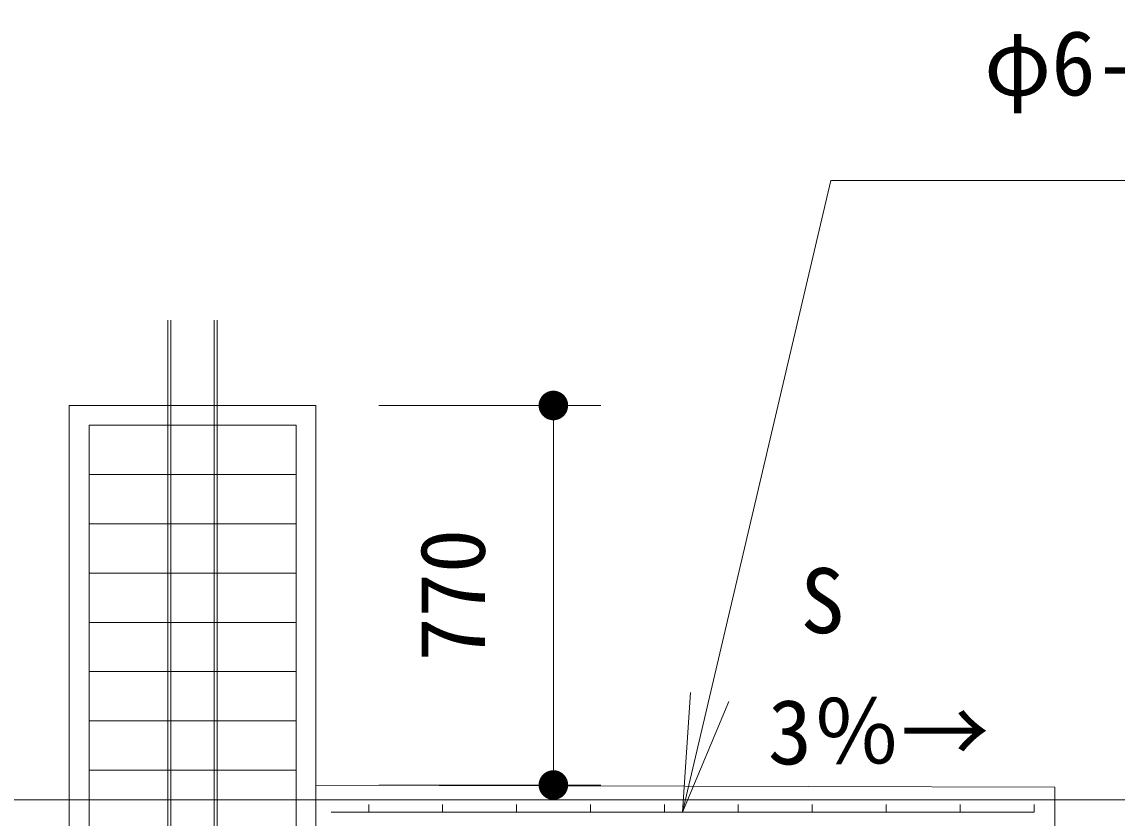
# Model space of a CAD drawing. Units: millimetres at full size; details may follow other scales. Extents: x 0 to 42000, y 0 to 29700.
# Drawn here: x 23234 to 25456, y 7615 to 9230 of the extents above; entities that cross this region are included whole.
import ezdxf
from ezdxf.enums import TextEntityAlignment as Align

# ---------------------------------------------------------------- set-up
doc = ezdxf.new("R2010")
doc.units = ezdxf.units.MM
doc.header["$LTSCALE"] = 100
for name, color, linetype, lineweight in [('D-STR', 1, 'Continuous', 13), ('D-STR-DIM', 7, 'Continuous', 13), ('D-STR-HTXT', 7, 'Continuous', 13), ('D-STR-TXT', 7, 'Continuous', 13)]:
    doc.layers.add(name, color=color, linetype=linetype, lineweight=lineweight)
doc.styles.add('ＭＳ ゴシック', font='')
doc.styles.get('ＭＳ ゴシック').set_extended_font_data('MS Gothic')

# ---------------------------------------------------------------- blocks, each defined once
blk = doc.blocks.new('open_arrow')
at = {"color": 0, "linetype": 'Continuous', "lineweight": -2}
blk.add_lwpolyline([(7.5, 1.25), (0, 0), (7.5, -1.25)], dxfattribs=at)
blk = doc.blocks.new('filled_dot')
at = {"color": 0, "linetype": 'Continuous', "lineweight": -2, "const_width": 1.25}
blk.add_lwpolyline([(-0.625, 0, 1), (0.625, 0, 1)], format="xyb", close=True, dxfattribs=at)

msp = doc.modelspace()

# ---------------------------------------------------------------- linework, layer by layer
at = {"layer": 'D-STR'}
for p, q in [((23529.7, 7350.7), (23529.7, 8625)), ((23535.7, 7350.7), (23535.7, 8625)), ((23623.7, 7350.7), (23623.7, 8625)), ((23629.7, 7350.7), (23629.7, 8625)), ((23329.7, 8451.7), (23829.7, 8451.7)), ((23329.7, 8451.7), (23329.7, 6901.7)), ((23829.7, 8451.7), (23829.7, 8401.7)), ((23829.7, 8451.7), (23829.7, 7301.7)), ((23369.7, 8411.7), (23789.7, 8411.7)), ((23369.7, 8411.7), (23369.7, 6986.6)), ((23789.7, 8411.7), (23789.7, 6986.6)), ((23369.7, 8311.7), (23789.7, 8311.7)), ((23369.7, 8211.7), (23789.7, 8211.7)), ((23369.7, 8111.7), (23789.7, 8111.7)), ((23369.7, 8011.7), (23789.7, 8011.7)), ((23369.7, 7911.7), (23789.7, 7911.7)), ((23369.7, 7811.7), (23789.7, 7811.7)), ((23369.7, 7711.7), (23789.7, 7711.7)), ((25329.7, 7677.2), (23829.7, 7681.7)), ((25329.7, 7677.2), (25329.7, 7577.2)), ((21844.9, 7651.7), (26775.2, 7651.7)), ((25287.2, 7626.6), (23860.8, 7626.6)), ((23937.2, 7642.4), (23937.2, 7626.6)), ((24087.2, 7642.4), (24087.2, 7626.6)), ((24237.2, 7642.4), (24237.2, 7626.6)), ((24387.2, 7642.4), (24387.2, 7626.6)), ((24537.2, 7642.4), (24537.2, 7626.6)), ((24687.2, 7642.4), (24687.2, 7626.6)), ((24837.2, 7642.4), (24837.2, 7626.6)), ((24987.2, 7642.4), (24987.2, 7626.6)), ((25137.2, 7642.4), (25137.2, 7626.6)), ((25287.2, 7642.4), (25287.2, 7626.6))]:
    msp.add_line(p, q, dxfattribs=at)
at = {"layer": 'D-STR-DIM'}
for p, q in [((23957.7, 8451.7), (24407.9, 8451.7)), ((24311.9, 8451.7), (24311.9, 7681.7)), ((23957.7, 7681.7), (24407.9, 7681.7))]:
    msp.add_line(p, q, dxfattribs=at)
at = {"layer": 'D-STR-HTXT'}
msp.add_lwpolyline([(24574, 7626.6), (24874.8, 8908.3), (25114.8, 8908.3), (27114.8, 8908.3)], dxfattribs=at)

# ---------------------------------------------------------------- block references
at = {"layer": 'D-STR-DIM', "xscale": 24, "yscale": 24}
for p, rotation in [((24311.9, 8451.7), 270), ((24311.9, 7681.7), 90)]:
    msp.add_blockref('filled_dot', p, dxfattribs=dict(at, rotation=rotation))
at = {"layer": 'D-STR-HTXT', "xscale": 32, "yscale": 32, "rotation": 76.8}
msp.add_blockref('open_arrow', (24574, 7626.6), dxfattribs=at)

# ---------------------------------------------------------------- texts
at = {"layer": 'D-STR-DIM', "style": 'ＭＳ ゴシック'}
msp.add_text('770', height=132, rotation=90, dxfattribs=at).set_placement((24040.9, 8066.7), align=Align.TOP_CENTER)
at = {"layer": 'D-STR-HTXT', "style": 'ＭＳ ゴシック'}
msp.add_text('φ6-＠150', height=132, dxfattribs=at).set_placement((25185.8, 9212.6), align=Align.TOP_LEFT)
at = {"layer": 'D-STR-TXT', "style": 'ＭＳ ゴシック'}
msp.add_text('S', height=132, dxfattribs=at).set_placement((24902.9, 8121.8), align=Align.TOP_RIGHT)
msp.add_text('3％→', height=132, dxfattribs=at).set_placement((24747.1, 7684), align=Align.BOTTOM_LEFT)

doc.saveas('drawing.dxf')
